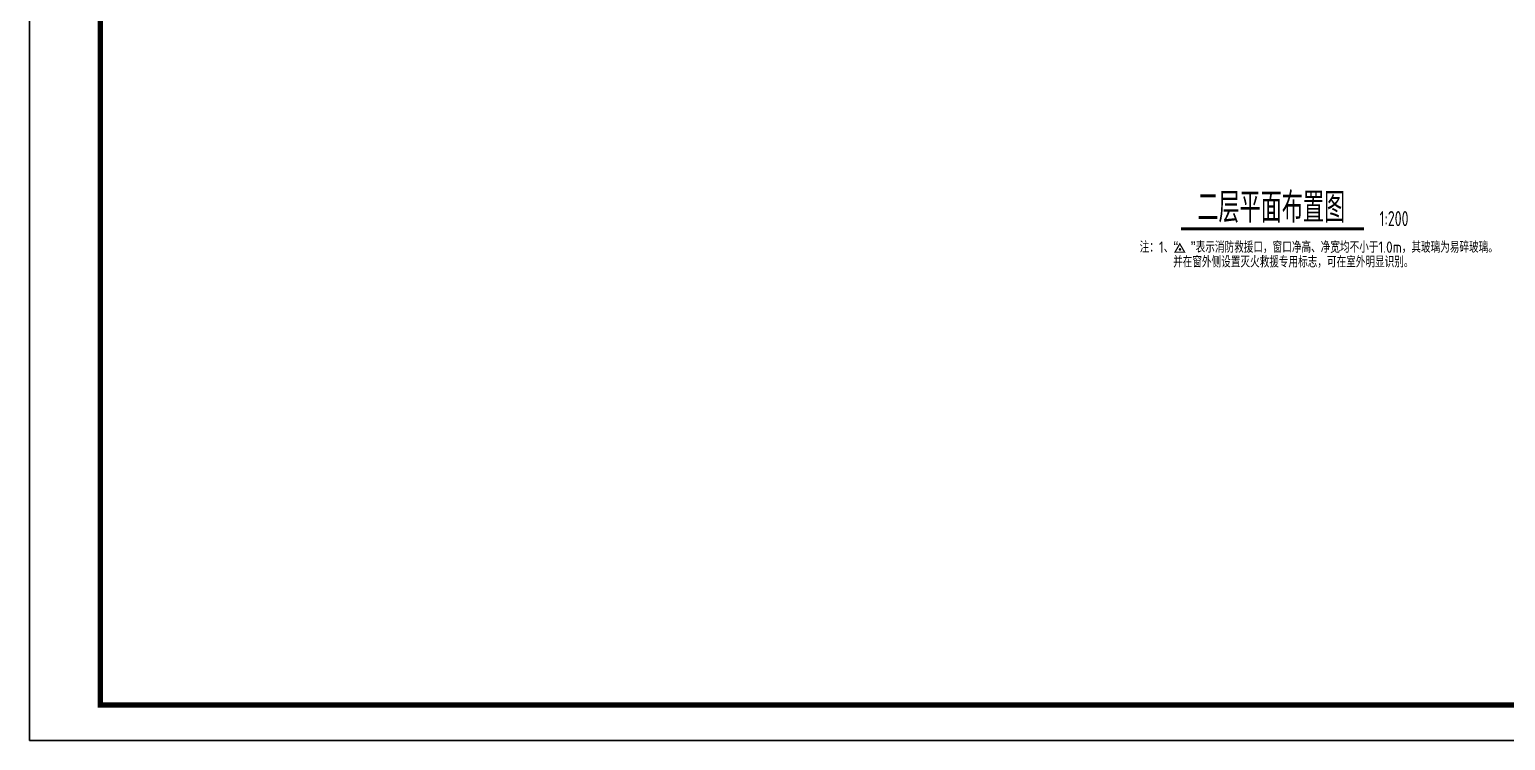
# Model space of a CAD drawing. Extents: x 180850 to 1400258, y 48356 to 327067.
# Drawn here: x 429757 to 488460, y 232984 to 261278 of the extents above; entities that cross this region are included whole.
import ezdxf

# ---------------------------------------------------------------- set-up
doc = ezdxf.new("R2010")
doc.units = 0
doc.header["$LTSCALE"] = 1000
for name, color, linetype in [('PUB_TEXT', 7, 'Continuous'), ('PUB_TITLE', 4, 'Continuous'), ('REIN', 1, 'Continuous'), ('TEXT', 7, 'Continuous')]:
    doc.layers.add(name, color=color, linetype=linetype)
doc.styles.add('-GBCBIGGBENOR', font='GBENOR.shx', dxfattribs={"bigfont": 'GBCBIG.shx'})
doc.styles.add('TSSD_Norm', font='tssdeng.shx', dxfattribs={"bigfont": 'hztxt.shx'})

msp = doc.modelspace()

# ---------------------------------------------------------------- linework, layer by layer
at = {"color": 3, "const_width": 117.6}
msp.add_lwpolyline([(475559.39, 253345.44), (482837.09, 253345.44)], dxfattribs=at)
at = {"layer": 'PUB_TITLE'}
msp.add_lwpolyline([(429757.15, 232984.16), (548557.15, 232984.16), (548557.15, 316984.16), (429757.15, 316984.16)], close=True, dxfattribs=at)
at = {"layer": 'PUB_TITLE', "const_width": 212.12}
msp.add_lwpolyline([(432577.47, 234398.34), (432577.47, 315569.98), (546557.15, 315569.98), (546557.15, 234398.34)], close=True, dxfattribs=at)
at = {"layer": 'REIN', "const_width": 50}
msp.add_lwpolyline([(475507.56, 252748.06), (475315.82, 252415.95), (475699.31, 252415.95)], close=True, dxfattribs=at)
msp.add_lwpolyline([(475488.84, 252527.73, 1), (475538.84, 252527.73, 1)], format="xyb", close=True, dxfattribs=at)

# ---------------------------------------------------------------- texts
at = {"layer": 'PUB_TEXT', "style": '-GBCBIGGBENOR'}
for s, p in [('注：1、“  ”表示消防救援口，窗口净高、净宽均不小于1.0m，其玻璃为易碎玻璃。', (473911.06, 252393.26, 334.74)), ('并在窗外侧设置灭火救援专用标志，可在室外明显识别。', (475239.58, 251807.9, -334.74))]:
    msp.add_text(s, height=450, dxfattribs=at).set_placement(p)
at = {"layer": 'TEXT', "style": 'TSSD_Norm', "width": 0.7}
for s, height, p in [('二层平面布置图', 1200, (476204.96, 253594.38)), ('1:200', 600, (483449.69, 253452.65))]:
    msp.add_text(s, height=height, dxfattribs=at).set_placement(p)

doc.saveas('drawing.dxf')
